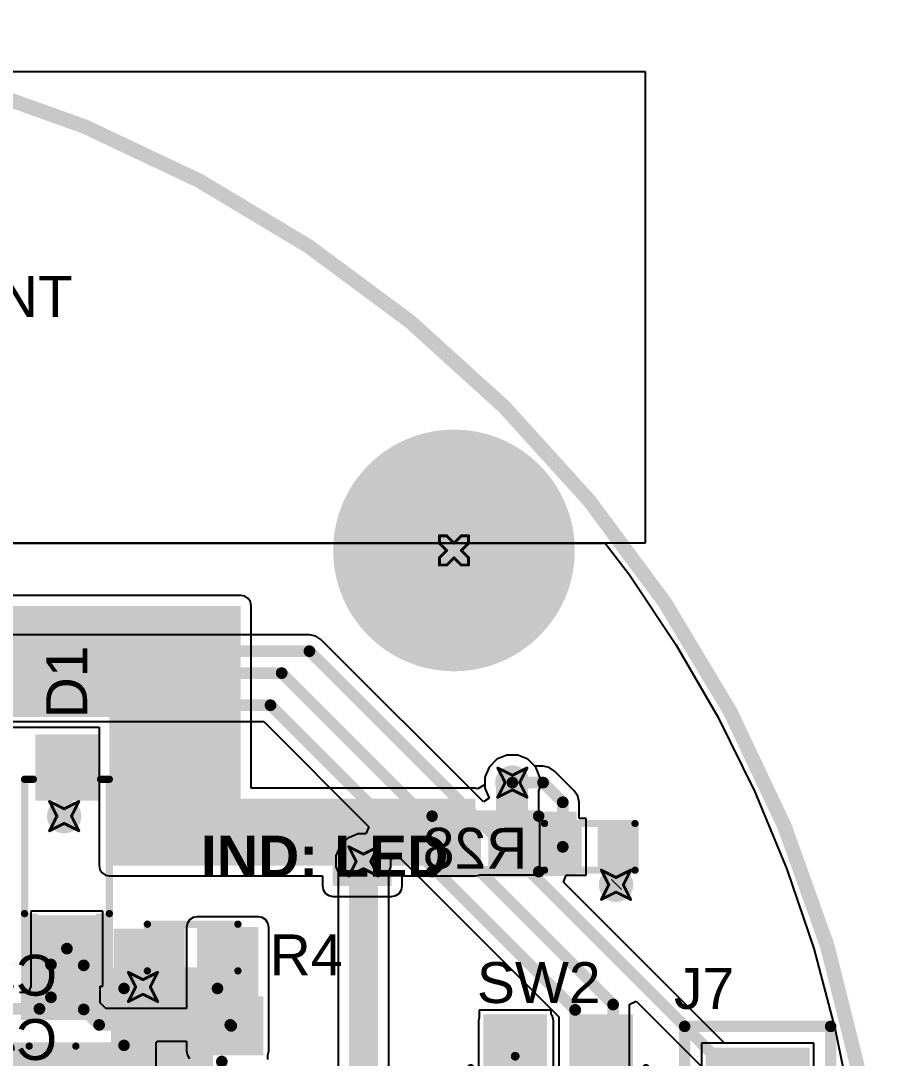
# Model space of a CAD drawing. Header units: inches. Extents: x -8 to 384, y -12 to 64.
# Drawn here: x 22.54 to 37.66, y 17.94 to 35.99 of the extents above; entities that cross this region are included whole.
import ezdxf

# ---------------------------------------------------------------- set-up
doc = ezdxf.new("R2010")
doc.units = ezdxf.units.IN
for name, color, linetype in [('Board_outline', 216, 'Continuous'), ('Bottom Layer', 5, 'Continuous'), ('Bottom Overlay', 54, 'Continuous'), ('Bottom Paste', 16, 'Continuous'), ('Bottom Solder', 6, 'Continuous'), ('Drill Drawing', 1, 'Continuous'), ('Multi-Layer', 9, 'Continuous'), ('Pad Holes', 156, 'Continuous'), ('Top Layer', 1, 'Continuous'), ('Top Overlay', 2, 'Continuous'), ('Top Paste', 8, 'Continuous'), ('Top Solder', 216, 'Continuous'), ('Via Holes', 16, 'Continuous')]:
    doc.layers.add(name, color=color, linetype=linetype)
doc.styles.add('Arial', font='', dxfattribs={"height": 0.2})
doc.styles.add('Arial_Bold', font='', dxfattribs={"height": 0.2})
doc.styles.get('Arial').set_extended_font_data('Arial')
doc.styles.get('Arial_Bold').set_extended_font_data('Arial', bold=True)

# ---------------------------------------------------------------- blocks, each defined once
blk = doc.blocks.new('SOD_123_2')
at = {"layer": 'Top Layer'}
for points in [[(-1.1, 0.45), (-1.1, -0.45), (-2.05, -0.45), (-2.05, 0.45)], [(2.05, 0.45), (2.05, -0.45), (1.1, -0.45), (1.1, 0.45)]]:
    blk.add_hatch(color=1, dxfattribs=at).paths.add_polyline_path(points)
at = {"layer": 'Top Overlay'}
for points in [[(0.965, 0.508), (2.819, 0.508), (2.819, 0.8), (0.965, 0.8)], [(2.12, -0.787), (2.819, -0.787), (2.819, 0.787), (2.12, 0.787)], [(0.965, -0.8), (2.819, -0.8), (2.819, -0.508), (0.965, -0.508)]]:
    blk.add_hatch(color=2, dxfattribs=at).paths.add_polyline_path(points)
at = {"layer": 'Top Paste'}
for points in [[(-1.1, 0.45), (-1.1, -0.45), (-2.05, -0.45), (-2.05, 0.45)], [(2.05, 0.45), (2.05, -0.45), (1.1, -0.45), (1.1, 0.45)]]:
    blk.add_hatch(color=8, dxfattribs=at).paths.add_polyline_path(points)
at = {"layer": 'Top Solder'}
for points in [[(-0.998, 0.552), (-0.998, -0.552), (-2.152, -0.552), (-2.152, 0.552)], [(2.152, 0.552), (2.152, -0.552), (0.998, -0.552), (0.998, 0.552)]]:
    blk.add_hatch(color=216, dxfattribs=at).paths.add_polyline_path(points)
at = {"layer": 'Top Overlay', "const_width": 0.127}
for points in [[(0.965, 0.737), (-1.372, 0.737)], [(-1.372, 0.584), (-1.372, 0.737)], [(-1.372, -0.737), (-1.372, -0.584)], [(0.965, -0.737), (-1.372, -0.737)]]:
    blk.add_lwpolyline(points, dxfattribs=at)
at = {"layer": 'Top Overlay', "const_width": 0.0635}
for points in [[(-1.403, 0.737, 1), (-1.34, 0.737, 1)], [(-1.403, 0.737, 1), (-1.34, 0.737, 1)], [(0.933, 0.737, 1), (0.997, 0.737, 1)], [(-1.403, 0.584, 1), (-1.34, 0.584, 1)], [(-1.403, -0.584, 1), (-1.34, -0.584, 1)], [(-1.403, -0.737, 1), (-1.34, -0.737, 1)], [(-1.403, -0.737, 1), (-1.34, -0.737, 1)], [(0.933, -0.737, 1), (0.997, -0.737, 1)]]:
    blk.add_lwpolyline(points, format="xyb", close=True, dxfattribs=at)
blk = doc.blocks.new('R__0402_B_3')
at = {"layer": 'Bottom Layer'}
for points in [[(-0.241, 0.318), (-0.241, -0.318), (-0.699, -0.318), (-0.699, 0.318)], [(0.699, 0.318), (0.699, -0.318), (0.241, -0.318), (0.241, 0.318)]]:
    blk.add_hatch(color=5, dxfattribs=at).paths.add_polyline_path(points)
at = {"layer": 'Bottom Paste'}
for points in [[(-0.241, 0.318), (-0.241, -0.318), (-0.699, -0.318), (-0.699, 0.318)], [(0.699, 0.318), (0.699, -0.318), (0.241, -0.318), (0.241, 0.318)]]:
    blk.add_hatch(color=16, dxfattribs=at).paths.add_polyline_path(points)
at = {"layer": 'Bottom Solder'}
for points in [[(-0.14, 0.419), (-0.14, -0.419), (-0.8, -0.419), (-0.8, 0.419)], [(0.8, 0.419), (0.8, -0.419), (0.14, -0.419), (0.14, 0.419)]]:
    blk.add_hatch(color=6, dxfattribs=at).paths.add_polyline_path(points)
at = {"layer": 'Bottom Overlay'}
for points, const_width in [([(-0.787, 0.406), (-0.787, -0.406)], 0.127), ([(0.787, 0.406), (-0.787, 0.406)], 0.127), ([(0.813, 0.432), (-0.813, 0.432)], 0.00323), ([(0.787, 0.406), (0.787, -0.406)], 0.127), ([(0.787, -0.406), (-0.787, -0.406)], 0.127)]:
    blk.add_lwpolyline(points, dxfattribs=dict(at, const_width=const_width))
for points, const_width in [([(-0.819, 0.406, 1), (-0.756, 0.406, 1)], 0.0635), ([(-0.819, 0.406, 1), (-0.756, 0.406, 1)], 0.0635), ([(-0.814, 0.432, 1), (-0.812, 0.432, 1)], 0.00161), ([(0.756, 0.406, 1), (0.819, 0.406, 1)], 0.0635), ([(0.756, 0.406, 1), (0.819, 0.406, 1)], 0.0635), ([(0.812, 0.432, 1), (0.814, 0.432, 1)], 0.00161), ([(-0.819, -0.406, 1), (-0.756, -0.406, 1)], 0.0635), ([(-0.819, -0.406, 1), (-0.756, -0.406, 1)], 0.0635), ([(0.756, -0.406, 1), (0.819, -0.406, 1)], 0.0635), ([(0.756, -0.406, 1), (0.819, -0.406, 1)], 0.0635)]:
    blk.add_lwpolyline(points, format="xyb", close=True, dxfattribs=dict(at, const_width=const_width))
blk = doc.blocks.new('TS_1185EC_C_D_B_5')
at = {"layer": 'Top Layer'}
for points in [[(-2.55, 1.2), (-1.3, 1.2), (-1.3, 0.3), (-2.55, 0.3)], [(1.3, 1.2), (2.55, 1.2), (2.55, 0.3), (1.3, 0.3)], [(-2.55, -0.3), (-1.3, -0.3), (-1.3, -1.2), (-2.55, -1.2)], [(1.3, -0.3), (2.55, -0.3), (2.55, -1.2), (1.3, -1.2)]]:
    blk.add_hatch(color=1, dxfattribs=at).paths.add_polyline_path(points)
at = {"layer": 'Top Paste'}
for points in [[(-2.55, 1.2), (-1.3, 1.2), (-1.3, 0.3), (-2.55, 0.3)], [(1.3, 1.2), (2.55, 1.2), (2.55, 0.3), (1.3, 0.3)], [(-2.55, -0.3), (-1.3, -0.3), (-1.3, -1.2), (-2.55, -1.2)], [(1.3, -0.3), (2.55, -0.3), (2.55, -1.2), (1.3, -1.2)]]:
    blk.add_hatch(color=8, dxfattribs=at).paths.add_polyline_path(points)
at = {"layer": 'Top Solder'}
for points in [[(-2.652, 1.302), (-1.198, 1.302), (-1.198, 0.198), (-2.652, 0.198)], [(1.198, 1.302), (2.652, 1.302), (2.652, 0.198), (1.198, 0.198)], [(-2.652, -0.198), (-1.198, -0.198), (-1.198, -1.302), (-2.652, -1.302)], [(1.198, -0.198), (2.652, -0.198), (2.652, -1.302), (1.198, -1.302)]]:
    blk.add_hatch(color=216, dxfattribs=at).paths.add_polyline_path(points)
at = {"layer": 'Top Overlay'}
for points, const_width in [([(-2.134, 1.549, 1), (-2.388, 1.549, 1)], 0.254), ([(-2.451, 1.549, 1), (-2.324, 1.549, 1)], 0.127), ([(-2.197, 1.549, 1), (-2.07, 1.549, 1)], 0.127), ([(-1.759, 1.524, 1), (-1.695, 1.524, 1)], 0.0635), ([(1.695, 1.524, 1), (1.759, 1.524, 1)], 0.0635), ([(-1.759, -1.524, 1), (-1.695, -1.524, 1)], 0.0635), ([(1.695, -1.524, 1), (1.759, -1.524, 1)], 0.0635)]:
    blk.add_lwpolyline(points, format="xyb", close=True, dxfattribs=dict(at, const_width=const_width))
at = {"layer": 'Top Overlay', "const_width": 0.127}
for points in [[(1.727, 1.524), (-1.727, 1.524)], [(1.727, -1.524), (-1.727, -1.524)]]:
    blk.add_lwpolyline(points, dxfattribs=at)
blk = doc.blocks.new('HDR1X4_9')
at = {"layer": 'Bottom Layer'}
blk.add_hatch(color=5, dxfattribs=at).paths.add_polyline_path([(-0.8, 0.8), (0.8, 0.8), (0.8, -0.8), (-0.8, -0.8)])
h = blk.add_hatch(color=5, dxfattribs=at)
edge = h.paths.add_edge_path()
edge.add_arc((2.54, 0), 0.8, 0, 360)
h = blk.add_hatch(color=5, dxfattribs=at)
edge = h.paths.add_edge_path()
edge.add_arc((5.08, 0), 0.8, 0, 360)
h = blk.add_hatch(color=5, dxfattribs=at)
edge = h.paths.add_edge_path()
edge.add_arc((7.62, 0), 0.8, 0, 360)
at = {"layer": 'Bottom Solder'}
blk.add_hatch(color=6, dxfattribs=at).paths.add_polyline_path([(-0.902, 0.902), (0.902, 0.902), (0.902, -0.902), (-0.902, -0.902)])
h = blk.add_hatch(color=6, dxfattribs=at)
edge = h.paths.add_edge_path()
edge.add_arc((2.54, 0), 0.902, 0, 360)
h = blk.add_hatch(color=6, dxfattribs=at)
edge = h.paths.add_edge_path()
edge.add_arc((5.08, 0), 0.902, 0, 360)
h = blk.add_hatch(color=6, dxfattribs=at)
edge = h.paths.add_edge_path()
edge.add_arc((7.62, 0), 0.902, 0, 360)
at = {"layer": 'Multi-Layer'}
blk.add_hatch(color=9, dxfattribs=at).paths.add_polyline_path([(-0.8, 0.8), (0.8, 0.8), (0.8, -0.8), (-0.8, -0.8)])
h = blk.add_hatch(color=9, dxfattribs=at)
edge = h.paths.add_edge_path()
edge.add_arc((2.54, 0), 0.8, 0, 360)
h = blk.add_hatch(color=9, dxfattribs=at)
edge = h.paths.add_edge_path()
edge.add_arc((5.08, 0), 0.8, 0, 360)
h = blk.add_hatch(color=9, dxfattribs=at)
edge = h.paths.add_edge_path()
edge.add_arc((7.62, 0), 0.8, 0, 360)
at = {"layer": 'Pad Holes'}
h = blk.add_hatch(color=7, dxfattribs=at)
edge = h.paths.add_edge_path()
edge.add_arc((0, 0), 0.475, 0, 360)
h = blk.add_hatch(color=7, dxfattribs=at)
edge = h.paths.add_edge_path()
edge.add_arc((2.54, 0), 0.475, 0, 360)
h = blk.add_hatch(color=7, dxfattribs=at)
edge = h.paths.add_edge_path()
edge.add_arc((5.08, 0), 0.475, 0, 360)
h = blk.add_hatch(color=7, dxfattribs=at)
edge = h.paths.add_edge_path()
edge.add_arc((7.62, 0), 0.475, 0, 360)
at = {"layer": 'Top Layer'}
blk.add_hatch(color=1, dxfattribs=at).paths.add_polyline_path([(-0.8, 0.8), (0.8, 0.8), (0.8, -0.8), (-0.8, -0.8)])
h = blk.add_hatch(color=1, dxfattribs=at)
edge = h.paths.add_edge_path()
edge.add_arc((2.54, 0), 0.8, 0, 360)
h = blk.add_hatch(color=1, dxfattribs=at)
edge = h.paths.add_edge_path()
edge.add_arc((5.08, 0), 0.8, 0, 360)
h = blk.add_hatch(color=1, dxfattribs=at)
edge = h.paths.add_edge_path()
edge.add_arc((7.62, 0), 0.8, 0, 360)
at = {"layer": 'Top Solder'}
blk.add_hatch(color=216, dxfattribs=at).paths.add_polyline_path([(-0.902, 0.902), (0.902, 0.902), (0.902, -0.902), (-0.902, -0.902)])
h = blk.add_hatch(color=216, dxfattribs=at)
edge = h.paths.add_edge_path()
edge.add_arc((2.54, 0), 0.902, 0, 360)
h = blk.add_hatch(color=216, dxfattribs=at)
edge = h.paths.add_edge_path()
edge.add_arc((5.08, 0), 0.902, 0, 360)
h = blk.add_hatch(color=216, dxfattribs=at)
edge = h.paths.add_edge_path()
edge.add_arc((7.62, 0), 0.902, 0, 360)
at = {"layer": 'Top Overlay', "const_width": 0.2}
for points in [[(-1.27, 1.27), (8.89, 1.27)], [(-1.27, -1.27), (-1.27, 1.27)], [(8.89, -1.27), (8.89, 1.27)], [(8.89, -1.27), (-1.27, -1.27)]]:
    blk.add_lwpolyline(points, dxfattribs=at)
at = {"layer": 'Top Overlay', "const_width": 0.1}
for points in [[(-1.32, 1.27, 1), (-1.22, 1.27, 1)], [(-1.32, 1.27, 1), (-1.22, 1.27, 1)], [(8.84, 1.27, 1), (8.94, 1.27, 1)], [(8.84, 1.27, 1), (8.94, 1.27, 1)], [(-1.32, -1.27, 1), (-1.22, -1.27, 1)], [(-1.32, -1.27, 1), (-1.22, -1.27, 1)], [(8.84, -1.27, 1), (8.94, -1.27, 1)], [(8.84, -1.27, 1), (8.94, -1.27, 1)]]:
    blk.add_lwpolyline(points, format="xyb", close=True, dxfattribs=at)
blk = doc.blocks.new('R__0402_29')
at = {"layer": 'Top Layer'}
for points in [[(-0.699, -0.318), (-0.699, 0.317), (-0.241, 0.317), (-0.241, -0.318)], [(0.241, -0.318), (0.241, 0.317), (0.699, 0.317), (0.699, -0.318)]]:
    blk.add_hatch(color=1, dxfattribs=at).paths.add_polyline_path(points)
at = {"layer": 'Top Paste'}
for points in [[(-0.699, -0.318), (-0.699, 0.317), (-0.241, 0.317), (-0.241, -0.318)], [(0.241, -0.318), (0.241, 0.317), (0.699, 0.317), (0.699, -0.318)]]:
    blk.add_hatch(color=8, dxfattribs=at).paths.add_polyline_path(points)
at = {"layer": 'Top Solder'}
for points in [[(-0.8, -0.419), (-0.8, 0.419), (-0.14, 0.419), (-0.14, -0.419)], [(0.14, -0.419), (0.14, 0.419), (0.8, 0.419), (0.8, -0.419)]]:
    blk.add_hatch(color=216, dxfattribs=at).paths.add_polyline_path(points)
at = {"layer": 'Top Overlay'}
for points, const_width in [([(0.787, 0.406), (-0.787, 0.406)], 0.127), ([(-0.787, -0.406), (-0.787, 0.406)], 0.127), ([(0.787, -0.406), (0.787, 0.406)], 0.127), ([(0.787, -0.406), (-0.787, -0.406)], 0.127), ([(0.813, -0.432), (-0.813, -0.432)], 0.00323)]:
    blk.add_lwpolyline(points, dxfattribs=dict(at, const_width=const_width))
for points, const_width in [([(-0.819, 0.406, 1), (-0.756, 0.406, 1)], 0.0635), ([(-0.819, 0.406, 1), (-0.756, 0.406, 1)], 0.0635), ([(0.756, 0.406, 1), (0.819, 0.406, 1)], 0.0635), ([(0.756, 0.406, 1), (0.819, 0.406, 1)], 0.0635), ([(-0.819, -0.406, 1), (-0.756, -0.406, 1)], 0.0635), ([(-0.819, -0.406, 1), (-0.756, -0.406, 1)], 0.0635), ([(0.756, -0.406, 1), (0.819, -0.406, 1)], 0.0635), ([(0.756, -0.406, 1), (0.819, -0.406, 1)], 0.0635), ([(-0.814, -0.432, 1), (-0.812, -0.432, 1)], 0.00161), ([(0.812, -0.432, 1), (0.814, -0.432, 1)], 0.00161)]:
    blk.add_lwpolyline(points, format="xyb", close=True, dxfattribs=dict(at, const_width=const_width))
blk = doc.blocks.new('SOT_23_46')
at = {"layer": 'Top Layer'}
for points in [[(-0.41, 1.46), (0.41, 1.46), (0.41, 0.54), (-0.41, 0.54)], [(-1.36, -0.54), (-0.54, -0.54), (-0.54, -1.46), (-1.36, -1.46)], [(0.54, -0.54), (1.36, -0.54), (1.36, -1.46), (0.54, -1.46)]]:
    blk.add_hatch(color=1, dxfattribs=at).paths.add_polyline_path(points)
at = {"layer": 'Top Paste'}
for points in [[(-0.41, 1.46), (0.41, 1.46), (0.41, 0.54), (-0.41, 0.54)], [(-1.36, -0.54), (-0.54, -0.54), (-0.54, -1.46), (-1.36, -1.46)], [(0.54, -0.54), (1.36, -0.54), (1.36, -1.46), (0.54, -1.46)]]:
    blk.add_hatch(color=8, dxfattribs=at).paths.add_polyline_path(points)
at = {"layer": 'Top Solder'}
for points in [[(-0.512, 1.562), (0.512, 1.562), (0.512, 0.438), (-0.512, 0.438)], [(-1.462, -0.438), (-0.438, -0.438), (-0.438, -1.562), (-1.462, -1.562)], [(0.438, -0.438), (1.462, -0.438), (1.462, -1.562), (0.438, -1.562)]]:
    blk.add_hatch(color=216, dxfattribs=at).paths.add_polyline_path(points)
at = {"layer": 'Top Overlay', "const_width": 0.2}
for points in [[(-1.6, 0.864), (-0.61, 0.864)], [(-1.6, 0.864), (-1.6, -0.762)], [(0.61, 0.864), (1.6, 0.864)], [(1.6, 0.864), (1.6, -0.762)], [(-0.33, -0.838), (0.33, -0.838)]]:
    blk.add_lwpolyline(points, dxfattribs=at)
at = {"layer": 'Top Overlay'}
for points, const_width in [([(-1.65, 0.864, 1), (-1.55, 0.864, 1)], 0.1), ([(-1.65, 0.864, 1), (-1.55, 0.864, 1)], 0.1), ([(-0.66, 0.864, 1), (-0.56, 0.864, 1)], 0.1), ([(0.56, 0.864, 1), (0.66, 0.864, 1)], 0.1), ([(1.55, 0.864, 1), (1.65, 0.864, 1)], 0.1), ([(1.55, 0.864, 1), (1.65, 0.864, 1)], 0.1), ([(-1.65, -0.762, 1), (-1.55, -0.762, 1)], 0.1), ([(1.55, -0.762, 1), (1.65, -0.762, 1)], 0.1), ([(-0.38, -0.838, 1), (-0.28, -0.838, 1)], 0.1), ([(0.28, -0.838, 1), (0.38, -0.838, 1)], 0.1), ([(-1.636, -1.143, 1), (-1.819, -1.143, 1)], 0.254), ([(-1.882, -1.143, 1), (-1.755, -1.143, 1)], 0.127), ([(-1.699, -1.143, 1), (-1.572, -1.143, 1)], 0.127)]:
    blk.add_lwpolyline(points, format="xyb", close=True, dxfattribs=dict(at, const_width=const_width))
blk = doc.blocks.new('R__0402_62')
at = {"layer": 'Top Layer'}
for points in [[(-0.699, -0.318), (-0.699, 0.318), (-0.241, 0.318), (-0.241, -0.318)], [(0.241, -0.318), (0.241, 0.318), (0.699, 0.318), (0.699, -0.318)]]:
    blk.add_hatch(color=1, dxfattribs=at).paths.add_polyline_path(points)
at = {"layer": 'Top Paste'}
for points in [[(-0.699, -0.318), (-0.699, 0.318), (-0.241, 0.318), (-0.241, -0.318)], [(0.241, -0.318), (0.241, 0.318), (0.699, 0.318), (0.699, -0.318)]]:
    blk.add_hatch(color=8, dxfattribs=at).paths.add_polyline_path(points)
at = {"layer": 'Top Solder'}
for points in [[(-0.8, -0.419), (-0.8, 0.419), (-0.14, 0.419), (-0.14, -0.419)], [(0.14, -0.419), (0.14, 0.419), (0.8, 0.419), (0.8, -0.419)]]:
    blk.add_hatch(color=216, dxfattribs=at).paths.add_polyline_path(points)
at = {"layer": 'Top Overlay'}
for points, const_width in [([(-0.787, 0.406), (0.787, 0.406)], 0.127), ([(-0.787, -0.406), (-0.787, 0.406)], 0.127), ([(0.787, -0.406), (0.787, 0.406)], 0.127), ([(-0.787, -0.406), (0.787, -0.406)], 0.127), ([(-0.813, -0.432), (0.813, -0.432)], 0.00323)]:
    blk.add_lwpolyline(points, dxfattribs=dict(at, const_width=const_width))
for points, const_width in [([(-0.819, 0.406, 1), (-0.756, 0.406, 1)], 0.0635), ([(-0.819, 0.406, 1), (-0.756, 0.406, 1)], 0.0635), ([(0.756, 0.406, 1), (0.819, 0.406, 1)], 0.0635), ([(0.756, 0.406, 1), (0.819, 0.406, 1)], 0.0635), ([(-0.819, -0.406, 1), (-0.756, -0.406, 1)], 0.0635), ([(-0.819, -0.406, 1), (-0.756, -0.406, 1)], 0.0635), ([(0.756, -0.406, 1), (0.819, -0.406, 1)], 0.0635), ([(0.756, -0.406, 1), (0.819, -0.406, 1)], 0.0635), ([(-0.814, -0.432, 1), (-0.812, -0.432, 1)], 0.00161), ([(0.812, -0.432, 1), (0.814, -0.432, 1)], 0.00161)]:
    blk.add_lwpolyline(points, format="xyb", close=True, dxfattribs=dict(at, const_width=const_width))
blk = doc.blocks.new('LED_0402_65')
at = {"layer": 'Top Layer'}
for points in [[(-0.785, 0.36), (-0.165, 0.36), (-0.165, -0.36), (-0.785, -0.36)], [(0.165, 0.36), (0.785, 0.36), (0.785, -0.36), (0.165, -0.36)]]:
    blk.add_hatch(color=1, dxfattribs=at).paths.add_polyline_path(points)
at = {"layer": 'Top Overlay'}
blk.add_hatch(color=2, dxfattribs=at).paths.add_polyline_path([(0.94, -0.559), (1.6, -0.559), (1.6, 0.559), (0.94, 0.559)])
at = {"layer": 'Top Paste'}
for points in [[(-0.785, 0.36), (-0.165, 0.36), (-0.165, -0.36), (-0.785, -0.36)], [(0.165, 0.36), (0.785, 0.36), (0.785, -0.36), (0.165, -0.36)]]:
    blk.add_hatch(color=8, dxfattribs=at).paths.add_polyline_path(points)
at = {"layer": 'Top Solder'}
for points in [[(-0.887, 0.462), (-0.063, 0.462), (-0.063, -0.462), (-0.887, -0.462)], [(0.063, 0.462), (0.887, 0.462), (0.887, -0.462), (0.063, -0.462)]]:
    blk.add_hatch(color=216, dxfattribs=at).paths.add_polyline_path(points)
at = {"layer": 'Top Overlay', "const_width": 0.2}
for points in [[(-0.914, -0.483), (-0.914, 0.483)], [(-0.914, 0.483), (0.94, 0.483)], [(0.94, -0.483), (0.94, 0.483)], [(-0.914, -0.483), (0.94, -0.483)]]:
    blk.add_lwpolyline(points, dxfattribs=at)
at = {"layer": 'Top Overlay', "const_width": 0.1}
for points in [[(-0.964, 0.483, 1), (-0.864, 0.483, 1)], [(-0.964, 0.483, 1), (-0.864, 0.483, 1)], [(0.89, 0.483, 1), (0.99, 0.483, 1)], [(0.89, 0.483, 1), (0.99, 0.483, 1)], [(-0.964, -0.483, 1), (-0.864, -0.483, 1)], [(-0.964, -0.483, 1), (-0.864, -0.483, 1)], [(0.89, -0.483, 1), (0.99, -0.483, 1)], [(0.89, -0.483, 1), (0.99, -0.483, 1)]]:
    blk.add_lwpolyline(points, format="xyb", close=True, dxfattribs=at)

msp = doc.modelspace()

# ---------------------------------------------------------------- hatches: boundary and pattern name
at = {"layer": 'Bottom Layer'}
h = msp.add_hatch(color=5, dxfattribs=at)
edge = h.paths.add_edge_path()
edge.add_arc((30.074, 26.772), 2, 0, 360)
h = msp.add_hatch(color=5, dxfattribs=at)
edge = h.paths.add_edge_path()
edge.add_arc((31.09, 22.733), 0.3, 0, 360)
h = msp.add_hatch(color=5, dxfattribs=at)
edge = h.paths.add_edge_path()
edge.add_arc((23.292, 22.149), 0.3, 0, 360)
h = msp.add_hatch(color=5, dxfattribs=at)
edge = h.paths.add_edge_path()
edge.add_arc((28.499, 21.361), 0.3, 0, 360)
h = msp.add_hatch(color=5, dxfattribs=at)
edge = h.paths.add_edge_path()
edge.add_arc((32.893, 20.955), 0.3, 0, 360)
msp.add_hatch(color=5, dxfattribs=at).paths.add_polyline_path([(24.105, 17.247), (25.883, 17.247), (25.883, 19.507), (24.105, 19.507)])
h = msp.add_hatch(color=5, dxfattribs=at)
edge = h.paths.add_edge_path()
edge.add_arc((24.663, 19.177), 0.3, 0, 360)
at = {"layer": 'Bottom Solder'}
h = msp.add_hatch(color=6, dxfattribs=at)
edge = h.paths.add_edge_path()
edge.add_arc((30.074, 26.772), 2.102, 0, 360)
at = {"layer": 'Multi-Layer'}
h = msp.add_hatch(color=9, dxfattribs=at)
edge = h.paths.add_edge_path()
edge.add_arc((30.074, 26.772), 2, 0, 360)
at = {"layer": 'Pad Holes'}
h = msp.add_hatch(color=7, dxfattribs=at)
edge = h.paths.add_edge_path()
edge.add_arc((30.074, 26.772), 1, 0, 360)
at = {"layer": 'Top Layer'}
h = msp.add_hatch(color=1, dxfattribs=at)
edge = h.paths.add_edge_path()
edge.add_arc((30.074, 26.772), 2, 0, 360)
for points in [[(18.72, 23.876), (26.365, 23.876), (26.365, 25.806), (18.72, 25.806)], [(24.079, 21.361), (26.365, 21.361), (26.365, 25.806), (24.079, 25.806)], [(24.079, 21.29), (30.444, 21.29), (30.444, 22.454), (24.079, 22.454)], [(27.965, 20.934), (28.991, 20.934), (28.991, 22.452), (27.965, 22.452)], [(25.603, 18.059), (26.67, 18.059), (26.67, 20.218), (25.603, 20.218)], [(24.155, 18.796), (25.273, 18.796), (25.273, 20.193), (24.155, 20.193)], [(30.683, 13.487), (31.623, 13.487), (31.623, 18.593), (30.683, 18.593)], [(21.692, 17.348), (24.714, 17.348), (24.714, 18.212), (21.692, 18.212)]]:
    msp.add_hatch(color=1, dxfattribs=at).paths.add_polyline_path(points)
h = msp.add_hatch(color=1, dxfattribs=at)
edge = h.paths.add_edge_path()
edge.add_arc((31.09, 22.733), 0.3, 0, 360)
h = msp.add_hatch(color=1, dxfattribs=at)
edge = h.paths.add_edge_path()
edge.add_arc((23.292, 22.149), 0.3, 0, 360)
h = msp.add_hatch(color=1, dxfattribs=at)
edge = h.paths.add_edge_path()
edge.add_arc((28.499, 21.361), 0.3, 0, 360)
h = msp.add_hatch(color=1, dxfattribs=at)
edge = h.paths.add_edge_path()
edge.add_arc((32.893, 20.955), 0.3, 0, 360)
h = msp.add_hatch(color=1, dxfattribs=at)
edge = h.paths.add_edge_path()
edge.add_arc((24.663, 19.177), 0.3, 0, 360)
at = {"layer": 'Top Solder'}
h = msp.add_hatch(color=216, dxfattribs=at)
edge = h.paths.add_edge_path()
edge.add_arc((30.074, 26.772), 2.102, 0, 360)
at = {"layer": 'Via Holes'}
h = msp.add_hatch(color=7, dxfattribs=at)
edge = h.paths.add_edge_path()
edge.add_arc((31.09, 22.733), 0.15, 0, 360)
h = msp.add_hatch(color=7, dxfattribs=at)
edge = h.paths.add_edge_path()
edge.add_arc((23.292, 22.149), 0.15, 0, 360)
h = msp.add_hatch(color=7, dxfattribs=at)
edge = h.paths.add_edge_path()
edge.add_arc((28.499, 21.361), 0.15, 0, 360)
h = msp.add_hatch(color=7, dxfattribs=at)
edge = h.paths.add_edge_path()
edge.add_arc((32.893, 20.955), 0.15, 0, 360)
h = msp.add_hatch(color=7, dxfattribs=at)
edge = h.paths.add_edge_path()
edge.add_arc((24.663, 19.177), 0.15, 0, 360)

# ---------------------------------------------------------------- linework, layer by layer
at = {"layer": 'Board_outline', "const_width": 0.254}
msp.add_lwpolyline([(37.537, 13.36, 1), (-7.463, 13.36, 1)], format="xyb", close=True, dxfattribs=at)
at = {"layer": 'Bottom Layer'}
for p, q in [((-3.226, 35.103), (33.401, 35.103)), ((33.401, 35.103), (33.401, 26.899)), ((33.401, 26.899), (-3.226, 26.899)), ((-2.629, 26.899), (32.702, 26.899)), ((32.702, 26.899), (33.125, 26.348)), ((33.125, 26.348), (33.934, 25.137)), ((27.559, 25.304), (14.021, 25.304)), ((27.668, 25.282), (27.559, 25.304)), ((27.559, 25.304), (27.559, 25.304)), ((27.76, 25.22), (27.668, 25.282)), ((30.585, 22.396), (27.76, 25.22)), ((33.934, 25.137), (34.662, 23.876)), ((34.662, 23.876), (35.306, 22.57)), ((19.756, 23.794), (26.763, 23.794)), ((26.763, 23.794), (28.591, 21.966)), ((30.819, 23.138), (30.685, 23.004)), ((30.995, 23.211), (30.819, 23.138)), ((31.185, 23.211), (30.995, 23.211)), ((31.36, 23.138), (31.185, 23.211)), ((31.48, 23.018), (31.36, 23.138)), ((30.685, 23.004), (30.612, 22.828)), ((31.623, 23.018), (31.48, 23.018)), ((31.732, 22.996), (31.623, 23.018)), ((31.623, 23.018), (31.623, 23.018)), ((31.824, 22.934), (31.732, 22.996)), ((32.167, 22.592), (31.824, 22.934)), ((30.612, 22.828), (30.612, 22.638)), ((30.612, 22.638), (30.685, 22.462)), ((32.229, 22.499), (32.167, 22.592)), ((32.167, 22.592), (32.167, 22.592)), ((35.306, 22.57), (35.863, 21.224)), ((30.685, 22.462), (30.585, 22.396)), ((32.251, 22.39), (32.229, 22.499)), ((32.251, 22.111), (32.251, 22.39)), ((32.251, 22.39), (32.251, 22.39)), ((32.372, 22.111), (32.251, 22.111)), ((32.372, 21.12), (32.372, 22.111)), ((28.591, 21.966), (28.538, 21.839)), ((28.228, 21.766), (28.094, 21.632)), ((28.404, 21.839), (28.228, 21.766)), ((28.538, 21.839), (28.404, 21.839)), ((28.094, 21.632), (28.021, 21.456)), ((28.021, 21.456), (28.021, 21.266)), ((28.977, 21.401), (29.104, 21.454)), ((28.977, 21.266), (28.977, 21.401)), ((29.104, 21.454), (31.897, 18.66)), ((28.021, 21.266), (28.059, 21.176)), ((28.059, 21.176), (28.059, 16.485)), ((28.939, 21.176), (28.977, 21.266)), ((28.939, 16.667), (28.939, 21.176)), ((31.978, 21.003), (32.027, 21.12)), ((32.027, 21.12), (32.372, 21.12)), ((35.863, 21.224), (36.332, 19.845)), ((34.782, 18.199), (31.978, 21.003)), ((36.332, 19.845), (36.708, 18.439)), ((33.127, 18.868), (33.135, 18.876)), ((33.127, 15.637), (33.127, 18.868)), ((33.135, 18.876), (33.245, 18.93)), ((33.245, 18.93), (34.379, 17.796)), ((31.897, 18.66), (31.897, 13.03)), ((36.708, 18.439), (36.993, 17.011)), ((36.335, 18.199), (34.782, 18.199)), ((36.335, 16.243), (36.335, 18.199))]:
    msp.add_line(p, q, dxfattribs=at)
for points, const_width in [([(14.021, 25.019), (27.559, 25.019)], 0.203), ([(27.559, 25.019), (35.357, 17.221)], 0.203), ([(14.376, 24.638), (27.076, 24.638)], 0.203), ([(27.076, 24.638), (32.842, 18.872)], 0.203), ([(15.164, 24.079), (26.881, 24.079)], 0.203), ([(26.881, 24.079), (32.182, 18.778)], 0.203), ([(31.09, 22.733), (31.623, 22.733)], 0.203), ([(31.623, 22.733), (31.966, 22.39)], 0.203), ([(31.966, 21.615), (31.966, 22.39)], 0.203), ([(32.906, 20.968), (32.906, 21.615)], 0.254), ([(28.499, 16.485), (28.499, 21.361)], 0.508), ([(32.893, 20.955), (32.906, 20.968)], 0.254), ([(32.842, 15.519), (32.842, 18.872)], 0.203), ([(32.182, 13.03), (32.182, 18.778)], 0.203)]:
    msp.add_lwpolyline(points, dxfattribs=dict(at, const_width=const_width))
for points, const_width in [([(27.508, 25.019, 1), (27.61, 25.019, 1)], 0.102), ([(27.508, 25.019, 1), (27.61, 25.019, 1)], 0.102), ([(27.026, 24.638, 1), (27.127, 24.638, 1)], 0.102), ([(27.026, 24.638, 1), (27.127, 24.638, 1)], 0.102), ([(26.83, 24.079, 1), (26.932, 24.079, 1)], 0.102), ([(26.83, 24.079, 1), (26.932, 24.079, 1)], 0.102), ([(31.039, 22.733, 1), (31.14, 22.733, 1)], 0.102), ([(31.572, 22.733, 1), (31.674, 22.733, 1)], 0.102), ([(31.572, 22.733, 1), (31.674, 22.733, 1)], 0.102), ([(31.915, 22.39, 1), (32.017, 22.39, 1)], 0.102), ([(31.915, 22.39, 1), (32.017, 22.39, 1)], 0.102), ([(31.915, 21.615, 1), (32.017, 21.615, 1)], 0.102), ([(32.842, 21.615, 1), (32.969, 21.615, 1)], 0.127), ([(28.372, 21.361, 1), (28.626, 21.361, 1)], 0.254), ([(32.83, 20.955, 1), (32.956, 20.955, 1)], 0.127), ([(32.842, 20.968, 1), (32.969, 20.968, 1)], 0.127), ([(32.842, 20.968, 1), (32.969, 20.968, 1)], 0.127), ([(32.791, 18.872, 1), (32.893, 18.872, 1)], 0.102), ([(32.791, 18.872, 1), (32.893, 18.872, 1)], 0.102), ([(32.131, 18.778, 1), (32.233, 18.778, 1)], 0.102), ([(32.131, 18.778, 1), (32.233, 18.778, 1)], 0.102)]:
    msp.add_lwpolyline(points, format="xyb", close=True, dxfattribs=dict(at, const_width=const_width))
at = {"layer": 'Drill Drawing', "const_width": 0.0508}
for points in [[(29.82, 26.899), (29.82, 27.026)], [(29.82, 27.026), (29.947, 27.026)], [(29.82, 26.899), (29.947, 26.772)], [(29.947, 27.026), (30.074, 26.899)], [(30.074, 26.899), (30.201, 27.026)], [(30.201, 27.026), (30.328, 27.026)], [(30.201, 26.772), (30.328, 26.899)], [(30.328, 26.899), (30.328, 27.026)], [(29.82, 26.645), (29.947, 26.772)], [(30.201, 26.772), (30.328, 26.645)], [(29.82, 26.518), (29.82, 26.645)], [(29.82, 26.518), (29.947, 26.518)], [(29.947, 26.518), (30.074, 26.645)], [(30.074, 26.645), (30.201, 26.518)], [(30.201, 26.518), (30.328, 26.518)], [(30.328, 26.518), (30.328, 26.645)], [(30.836, 22.987), (31.09, 22.86)], [(30.836, 22.987), (30.963, 22.733)], [(31.09, 22.86), (31.344, 22.987)], [(31.217, 22.733), (31.344, 22.987)], [(30.836, 22.479), (30.963, 22.733)], [(31.217, 22.733), (31.344, 22.479)], [(30.836, 22.479), (31.09, 22.606)], [(31.09, 22.606), (31.344, 22.479)], [(23.038, 22.403), (23.292, 22.276)], [(23.038, 22.403), (23.165, 22.149)], [(23.292, 22.276), (23.546, 22.403)], [(23.419, 22.149), (23.546, 22.403)], [(23.038, 21.895), (23.165, 22.149)], [(23.038, 21.895), (23.292, 22.022)], [(23.292, 22.022), (23.546, 21.895)], [(23.419, 22.149), (23.546, 21.895)], [(28.245, 21.615), (28.499, 21.488)], [(28.245, 21.615), (28.372, 21.361)], [(28.499, 21.488), (28.753, 21.615)], [(28.626, 21.361), (28.753, 21.615)], [(28.245, 21.107), (28.372, 21.361)], [(28.626, 21.361), (28.753, 21.107)], [(28.245, 21.107), (28.499, 21.234)], [(28.499, 21.234), (28.753, 21.107)], [(32.639, 21.209), (32.893, 21.082)], [(32.639, 21.209), (32.766, 20.955)], [(32.893, 21.082), (33.147, 21.209)], [(33.02, 20.955), (33.147, 21.209)], [(32.639, 20.701), (32.766, 20.955)], [(33.02, 20.955), (33.147, 20.701)], [(32.639, 20.701), (32.893, 20.828)], [(32.893, 20.828), (33.147, 20.701)], [(24.409, 19.431), (24.663, 19.304)], [(24.409, 19.431), (24.536, 19.177)], [(24.663, 19.304), (24.917, 19.431)], [(24.79, 19.177), (24.917, 19.431)], [(24.409, 18.923), (24.536, 19.177)], [(24.79, 19.177), (24.917, 18.923)], [(24.409, 18.923), (24.663, 19.05)], [(24.663, 19.05), (24.917, 18.923)]]:
    msp.add_lwpolyline(points, dxfattribs=at)
at = {"layer": 'Drill Drawing', "const_width": 0.0254}
for points in [[(29.807, 27.026, 1), (29.832, 27.026, 1)], [(29.807, 27.026, 1), (29.832, 27.026, 1)], [(29.807, 26.899, 1), (29.832, 26.899, 1)], [(29.807, 26.899, 1), (29.832, 26.899, 1)], [(29.934, 27.026, 1), (29.959, 27.026, 1)], [(29.934, 27.026, 1), (29.959, 27.026, 1)], [(30.061, 26.899, 1), (30.086, 26.899, 1)], [(30.061, 26.899, 1), (30.086, 26.899, 1)], [(30.188, 27.026, 1), (30.213, 27.026, 1)], [(30.188, 27.026, 1), (30.213, 27.026, 1)], [(30.315, 27.026, 1), (30.34, 27.026, 1)], [(30.315, 27.026, 1), (30.34, 27.026, 1)], [(30.315, 26.899, 1), (30.34, 26.899, 1)], [(30.315, 26.899, 1), (30.34, 26.899, 1)], [(29.934, 26.772, 1), (29.959, 26.772, 1)], [(29.934, 26.772, 1), (29.959, 26.772, 1)], [(30.188, 26.772, 1), (30.213, 26.772, 1)], [(30.188, 26.772, 1), (30.213, 26.772, 1)], [(29.807, 26.645, 1), (29.832, 26.645, 1)], [(29.807, 26.645, 1), (29.832, 26.645, 1)], [(29.807, 26.518, 1), (29.832, 26.518, 1)], [(29.807, 26.518, 1), (29.832, 26.518, 1)], [(29.934, 26.518, 1), (29.959, 26.518, 1)], [(29.934, 26.518, 1), (29.959, 26.518, 1)], [(30.061, 26.645, 1), (30.086, 26.645, 1)], [(30.061, 26.645, 1), (30.086, 26.645, 1)], [(30.188, 26.518, 1), (30.213, 26.518, 1)], [(30.188, 26.518, 1), (30.213, 26.518, 1)], [(30.315, 26.645, 1), (30.34, 26.645, 1)], [(30.315, 26.645, 1), (30.34, 26.645, 1)], [(30.315, 26.518, 1), (30.34, 26.518, 1)], [(30.315, 26.518, 1), (30.34, 26.518, 1)], [(30.823, 22.987, 1), (30.848, 22.987, 1)], [(30.823, 22.987, 1), (30.848, 22.987, 1)], [(31.331, 22.987, 1), (31.356, 22.987, 1)], [(31.331, 22.987, 1), (31.356, 22.987, 1)], [(30.95, 22.733, 1), (30.975, 22.733, 1)], [(30.95, 22.733, 1), (30.975, 22.733, 1)], [(31.077, 22.86, 1), (31.102, 22.86, 1)], [(31.077, 22.86, 1), (31.102, 22.86, 1)], [(31.204, 22.733, 1), (31.229, 22.733, 1)], [(31.204, 22.733, 1), (31.229, 22.733, 1)], [(31.077, 22.606, 1), (31.102, 22.606, 1)], [(31.077, 22.606, 1), (31.102, 22.606, 1)], [(23.025, 22.403, 1), (23.05, 22.403, 1)], [(23.025, 22.403, 1), (23.05, 22.403, 1)], [(23.533, 22.403, 1), (23.558, 22.403, 1)], [(23.533, 22.403, 1), (23.558, 22.403, 1)], [(30.823, 22.479, 1), (30.848, 22.479, 1)], [(30.823, 22.479, 1), (30.848, 22.479, 1)], [(31.331, 22.479, 1), (31.356, 22.479, 1)], [(31.331, 22.479, 1), (31.356, 22.479, 1)], [(23.279, 22.276, 1), (23.305, 22.276, 1)], [(23.279, 22.276, 1), (23.305, 22.276, 1)], [(23.152, 22.149, 1), (23.177, 22.149, 1)], [(23.152, 22.149, 1), (23.177, 22.149, 1)], [(23.279, 22.022, 1), (23.305, 22.022, 1)], [(23.279, 22.022, 1), (23.305, 22.022, 1)], [(23.406, 22.149, 1), (23.431, 22.149, 1)], [(23.406, 22.149, 1), (23.431, 22.149, 1)], [(23.025, 21.895, 1), (23.05, 21.895, 1)], [(23.025, 21.895, 1), (23.05, 21.895, 1)], [(23.533, 21.895, 1), (23.558, 21.895, 1)], [(23.533, 21.895, 1), (23.558, 21.895, 1)], [(28.232, 21.615, 1), (28.258, 21.615, 1)], [(28.232, 21.615, 1), (28.258, 21.615, 1)], [(28.486, 21.488, 1), (28.512, 21.488, 1)], [(28.486, 21.488, 1), (28.512, 21.488, 1)], [(28.74, 21.615, 1), (28.765, 21.615, 1)], [(28.74, 21.615, 1), (28.765, 21.615, 1)], [(28.359, 21.361, 1), (28.384, 21.361, 1)], [(28.359, 21.361, 1), (28.384, 21.361, 1)], [(28.613, 21.361, 1), (28.639, 21.361, 1)], [(28.613, 21.361, 1), (28.639, 21.361, 1)], [(28.232, 21.107, 1), (28.258, 21.107, 1)], [(28.232, 21.107, 1), (28.258, 21.107, 1)], [(28.486, 21.234, 1), (28.512, 21.234, 1)], [(28.486, 21.234, 1), (28.512, 21.234, 1)], [(28.74, 21.107, 1), (28.765, 21.107, 1)], [(28.74, 21.107, 1), (28.765, 21.107, 1)], [(32.626, 21.209, 1), (32.652, 21.209, 1)], [(32.626, 21.209, 1), (32.652, 21.209, 1)], [(33.134, 21.209, 1), (33.16, 21.209, 1)], [(33.134, 21.209, 1), (33.16, 21.209, 1)], [(32.753, 20.955, 1), (32.779, 20.955, 1)], [(32.753, 20.955, 1), (32.779, 20.955, 1)], [(32.88, 21.082, 1), (32.906, 21.082, 1)], [(32.88, 21.082, 1), (32.906, 21.082, 1)], [(33.007, 20.955, 1), (33.033, 20.955, 1)], [(33.007, 20.955, 1), (33.033, 20.955, 1)], [(32.88, 20.828, 1), (32.906, 20.828, 1)], [(32.88, 20.828, 1), (32.906, 20.828, 1)], [(32.626, 20.701, 1), (32.652, 20.701, 1)], [(32.626, 20.701, 1), (32.652, 20.701, 1)], [(33.134, 20.701, 1), (33.16, 20.701, 1)], [(33.134, 20.701, 1), (33.16, 20.701, 1)], [(24.397, 19.431, 1), (24.422, 19.431, 1)], [(24.397, 19.431, 1), (24.422, 19.431, 1)], [(24.651, 19.304, 1), (24.676, 19.304, 1)], [(24.651, 19.304, 1), (24.676, 19.304, 1)], [(24.905, 19.431, 1), (24.93, 19.431, 1)], [(24.905, 19.431, 1), (24.93, 19.431, 1)], [(24.524, 19.177, 1), (24.549, 19.177, 1)], [(24.524, 19.177, 1), (24.549, 19.177, 1)], [(24.778, 19.177, 1), (24.803, 19.177, 1)], [(24.778, 19.177, 1), (24.803, 19.177, 1)], [(24.651, 19.05, 1), (24.676, 19.05, 1)], [(24.651, 19.05, 1), (24.676, 19.05, 1)], [(24.397, 18.923, 1), (24.422, 18.923, 1)], [(24.397, 18.923, 1), (24.422, 18.923, 1)], [(24.905, 18.923, 1), (24.93, 18.923, 1)], [(24.905, 18.923, 1), (24.93, 18.923, 1)]]:
    msp.add_lwpolyline(points, format="xyb", close=True, dxfattribs=at)
at = {"layer": 'Top Layer'}
for p, q in [((-3.226, 35.103), (33.401, 35.103)), ((33.401, 35.103), (33.401, 26.899)), ((33.401, 26.899), (-3.226, 26.899)), ((11.223, 26.899), (32.702, 26.899)), ((32.702, 26.899), (33.125, 26.348)), ((33.125, 26.348), (33.934, 25.137)), ((26.365, 25.988), (17.78, 25.988)), ((26.435, 25.974), (26.365, 25.988)), ((26.493, 25.935), (26.435, 25.974)), ((26.533, 25.876), (26.493, 25.935)), ((26.546, 25.806), (26.533, 25.876)), ((26.546, 22.635), (26.546, 25.806)), ((33.934, 25.137), (34.662, 23.876)), ((34.662, 23.876), (35.306, 22.57)), ((21.644, 23.695), (23.898, 23.695)), ((23.898, 23.695), (23.898, 22.454)), ((30.819, 23.138), (30.685, 23.004)), ((30.995, 23.211), (30.819, 23.138)), ((31.185, 23.211), (30.995, 23.211)), ((31.36, 23.138), (31.185, 23.211)), ((31.495, 23.004), (31.36, 23.138)), ((30.685, 23.004), (30.612, 22.828)), ((31.567, 22.828), (31.495, 23.004)), ((30.612, 22.828), (30.612, 22.708)), ((31.567, 22.638), (31.567, 22.828)), ((30.444, 22.635), (26.546, 22.635)), ((30.489, 22.626), (30.444, 22.635)), ((30.49, 22.626), (30.489, 22.626)), ((30.573, 22.674), (30.49, 22.626)), ((30.612, 22.708), (30.573, 22.674)), ((31.548, 22.592), (31.567, 22.638)), ((31.548, 22.204), (31.548, 22.592)), ((35.306, 22.57), (35.863, 21.224)), ((23.898, 22.454), (23.898, 21.29)), ((31.57, 22.204), (31.548, 22.204)), ((31.57, 21.128), (31.57, 22.204)), ((23.898, 21.29), (23.912, 21.22)), ((23.912, 21.22), (23.951, 21.161)), ((23.951, 21.161), (24.01, 21.122)), ((24.01, 21.122), (24.079, 21.108)), ((30.444, 21.108), (30.513, 21.122)), ((30.513, 21.122), (30.522, 21.128)), ((30.522, 21.128), (31.57, 21.128)), ((35.863, 21.224), (36.332, 19.845)), ((24.079, 21.108), (27.784, 21.108)), ((27.784, 21.108), (27.784, 20.934)), ((29.173, 20.934), (29.173, 21.108)), ((29.173, 21.108), (30.444, 21.108)), ((27.784, 20.934), (27.798, 20.865)), ((27.798, 20.865), (27.837, 20.806)), ((27.837, 20.806), (27.896, 20.767)), ((27.896, 20.767), (27.965, 20.753)), ((28.991, 20.753), (29.061, 20.767)), ((29.061, 20.767), (29.119, 20.806)), ((29.119, 20.806), (29.159, 20.865)), ((29.159, 20.865), (29.173, 20.934)), ((27.965, 20.753), (28.991, 20.753)), ((23.967, 20.497), (22.712, 20.497)), ((22.712, 20.497), (22.712, 19.192)), ((23.967, 19.192), (23.967, 20.497)), ((25.603, 20.4), (25.534, 20.386)), ((26.67, 20.4), (25.603, 20.4)), ((26.739, 20.386), (26.67, 20.4)), ((25.436, 20.288), (25.422, 20.218)), ((25.422, 20.218), (25.422, 18.801)), ((25.475, 20.347), (25.436, 20.288)), ((25.534, 20.386), (25.475, 20.347)), ((26.798, 20.347), (26.739, 20.386)), ((26.837, 20.288), (26.798, 20.347)), ((26.851, 20.218), (26.837, 20.288)), ((26.851, 18.059), (26.851, 20.218)), ((36.332, 19.845), (36.708, 18.439)), ((22.712, 19.192), (22.673, 19.081)), ((22.712, 19.192), (22.712, 19.192)), ((23.916, 18.904), (23.916, 19.192)), ((23.916, 19.192), (23.967, 19.192)), ((22.673, 19.081), (22.517, 19.081)), ((24.018, 18.801), (23.916, 18.904)), ((25.422, 18.801), (24.018, 18.801)), ((31.767, 18.775), (30.511, 18.775)), ((30.511, 18.775), (30.511, 18.639)), ((31.767, 18.698), (31.767, 18.775)), ((30.511, 18.639), (30.502, 18.593)), ((30.502, 18.593), (30.502, 17.353)), ((31.79, 18.662), (31.767, 18.698)), ((31.804, 18.593), (31.79, 18.662)), ((31.804, 13.487), (31.804, 18.593)), ((36.708, 18.439), (36.993, 17.011)), ((24.895, 18.212), (24.912, 18.232)), ((24.912, 18.232), (25.422, 18.232)), ((25.422, 18.232), (25.422, 18.059)), ((24.895, 16.993), (24.895, 18.212)), ((25.422, 18.059), (25.436, 17.99)), ((26.837, 17.99), (26.851, 18.059)), ((36.335, 18.199), (34.379, 18.199)), ((34.379, 18.199), (34.379, 16.243)), ((36.335, 16.243), (36.335, 18.199)), ((25.436, 17.99), (25.475, 17.931)), ((26.835, 17.986), (26.837, 17.99)), ((26.835, 17.914), (26.835, 17.986))]:
    msp.add_line(p, q, dxfattribs=at)
for points, const_width in [([(31.082, 21.666), (31.082, 22.733)], 0.559), ([(31.082, 22.733), (31.09, 22.733)], 0.559), ([(23.062, 19.567), (23.34, 19.844)], 0.203), ([(23.34, 19.844), (23.631, 19.553)], 0.203), ([(23.062, 18.997), (23.062, 19.567)], 0.203), ([(23.631, 18.786), (23.631, 19.553)], 0.203), ([(22.861, 18.796), (23.062, 18.997)], 0.203), ([(21.346, 18.796), (22.861, 18.796)], 0.203), ([(23.631, 18.786), (23.9, 18.517)], 0.203), ([(23.9, 18.517), (26.182, 18.517)], 0.203), ([(26.182, 18.517), (26.197, 18.501)], 0.203), ([(31.139, 17.121), (31.139, 17.972)], 0.152)]:
    msp.add_lwpolyline(points, dxfattribs=dict(at, const_width=const_width))
for points, const_width in [([(30.942, 22.733, 1), (31.222, 22.733, 1)], 0.279), ([(30.942, 22.733, 1), (31.222, 22.733, 1)], 0.279), ([(30.95, 22.733, 1), (31.229, 22.733, 1)], 0.279), ([(30.942, 21.666, 1), (31.222, 21.666, 1)], 0.279), ([(23.289, 19.844, 1), (23.39, 19.844, 1)], 0.102), ([(23.289, 19.844, 1), (23.39, 19.844, 1)], 0.102), ([(23.011, 19.567, 1), (23.113, 19.567, 1)], 0.102), ([(23.011, 19.567, 1), (23.113, 19.567, 1)], 0.102), ([(23.581, 19.553, 1), (23.682, 19.553, 1)], 0.102), ([(23.581, 19.553, 1), (23.682, 19.553, 1)], 0.102), ([(23.011, 18.997, 1), (23.113, 18.997, 1)], 0.102), ([(23.011, 18.997, 1), (23.113, 18.997, 1)], 0.102), ([(22.811, 18.796, 1), (22.912, 18.796, 1)], 0.102), ([(22.811, 18.796, 1), (22.912, 18.796, 1)], 0.102), ([(23.581, 18.786, 1), (23.682, 18.786, 1)], 0.102), ([(23.581, 18.786, 1), (23.682, 18.786, 1)], 0.102), ([(23.85, 18.517, 1), (23.951, 18.517, 1)], 0.102), ([(23.85, 18.517, 1), (23.951, 18.517, 1)], 0.102), ([(26.131, 18.517, 1), (26.232, 18.517, 1)], 0.102), ([(26.131, 18.517, 1), (26.232, 18.517, 1)], 0.102), ([(26.146, 18.501, 1), (26.248, 18.501, 1)], 0.102), ([(31.101, 17.972, 1), (31.177, 17.972, 1)], 0.0762)]:
    msp.add_lwpolyline(points, format="xyb", close=True, dxfattribs=dict(at, const_width=const_width))

# ---------------------------------------------------------------- block references
for name, p, rotation in [('SOD_123_2', (23.34, 21.419), 270), ('R__0402_B_3', (32.436, 21.615), 180), ('SOT_23_46', (25.197, 17.551), 90), ('TS_1185EC_C_D_B_5', (31.889, 16.047), 90), ('HDR1X4_9', (35.357, 17.221), 270), ('R__0402_29', (23.089, 17.361), 270)]:
    msp.add_blockref(name, p, dxfattribs=dict(rotation=rotation))
for name, p in [('LED_0402_65', (30.607, 21.666)), ('R__0402_62', (25.527, 19.863))]:
    msp.add_blockref(name, p)

# ---------------------------------------------------------------- texts
at = {"layer": 'Bottom Overlay', "style": 'Arial', "text_generation_flag": 2}
for s, p in [('R28', (31.352, 21.235)), ('C3', (23.173, 19.025)), ('C4', (23.173, 17.907))]:
    msp.add_text(s, height=0.7112, dxfattribs=at).set_placement(p)
at = {"layer": 'Top Overlay'}
for s, style, p in [('ANT', 'Arial', (21.455, 30.836)), ('IND: LED', 'Arial_Bold', (25.671, 21.098)), ('R4', 'Arial', (26.865, 19.38)), ('SW2', 'Arial', (30.472, 18.898)), ('J7', 'Arial', (33.901, 18.796))]:
    msp.add_text(s, height=0.7112, dxfattribs=dict(at, style=style)).set_placement(p)
at = {"layer": 'Top Overlay', "style": 'Arial'}
msp.add_text('D1', height=0.711, rotation=90, dxfattribs=at).set_placement((23.692, 23.849))

doc.saveas('drawing.dxf')
